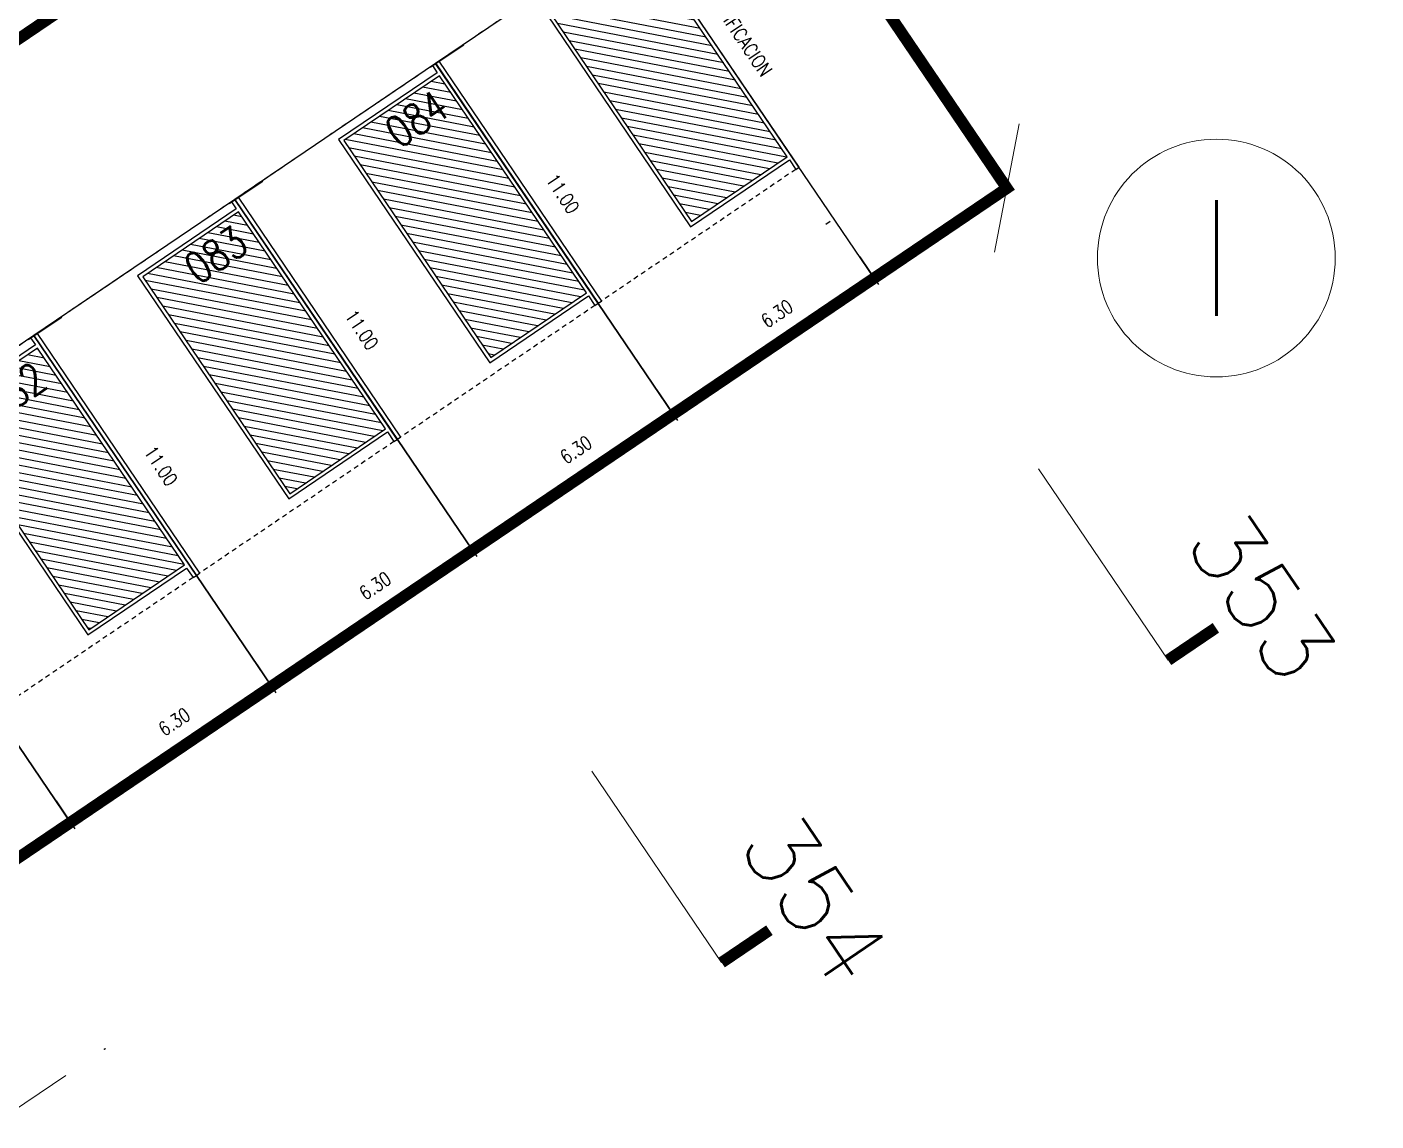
# Model space of a CAD drawing. Header units: metres. Extents: x 733085 to 734585, y 6084499 to 6087418.
# Drawn here: x 733818.18 to 733853.21, y 6086580.74 to 6086609.15 of the extents above; entities that cross this region are included whole.
import ezdxf
from ezdxf.enums import TextEntityAlignment as Align

# ---------------------------------------------------------------- set-up
doc = ezdxf.new("R2010")
doc.units = ezdxf.units.M
doc.header["$LTSCALE"] = 5
doc.header["$MEASUREMENT"] = 0
doc.linetypes.add('HIDDEN', pattern=[0.375, 0.25, -0.125])
doc.linetypes.add('PHANTOM2', pattern=[1.25, 0.625, -0.125, 0.125, -0.125, 0.125, -0.125])
doc.layers.get('0').update_dxf_attribs({"color": 30})
doc.layers.get('DEFPOINTS').update_dxf_attribs({"color": 210})
doc.layers.add('U-ANNO-DIMS', color=210, linetype='Continuous', lineweight=18, plot=False)
doc.layers.add('U-ANNO-SYMB', color=3, linetype='Continuous', lineweight=18)
doc.layers.add('U-ANNO-TEXT', color=3, linetype='Continuous', lineweight=18)
for name, color, linetype in [('U-BLDG', 7, 'Continuous'), ('U-LIMT', 6, 'PHANTOM2'), ('U-PROP', 1, 'Continuous'), ('U-SDWK', 4, 'Continuous')]:
    doc.layers.add(name, color=color, linetype=linetype)
doc.styles.add('E-ROMANS', font='romans.shx', dxfattribs={"width": 0.8})
doc.dimstyles.new('E-0200_TICK_18', dxfattribs={"dimscale": 0.001, "dimtxt": 360, "dimasz": 360, "dimexe": 180, "dimexo": 120, "dimgap": 180, "dimtad": 0, "dimzin": 0, "dimdsep": 46, "dimtxsty": 'E-ROMANS', "dimblk": 'OBLIQUE', "dimcen": 180, "dimclrd": 256, "dimclre": 256, "dimclrt": 256, "dimadec": 0, "dimazin": 0, "dimtfac": 1, "dimtmove": 1, "dimatfit": 3, "dimldrblk": 'OPEN90', "dimfxl": 1, "dimtfill": 1, "dimtolj": 1, "dimtzin": 0, "dimarcsym": 0})
doc.dimstyles.new('E-0500_TICK_12', dxfattribs={"dimscale": 0.001, "dimtxt": 600, "dimasz": 600, "dimexe": 300, "dimexo": 200, "dimgap": 300, "dimtad": 0, "dimzin": 0, "dimdsep": 46, "dimtxsty": 'E-ROMANS', "dimblk": 'OBLIQUE', "dimcen": 300, "dimclrd": 256, "dimclre": 256, "dimclrt": 256, "dimadec": 0, "dimazin": 0, "dimtfac": 1, "dimtmove": 1, "dimatfit": 3, "dimldrblk": 'OPEN90', "dimfxl": 1, "dimtfill": 1, "dimtolj": 1, "dimtzin": 0, "dimlwd": -1, "dimarcsym": 0})
doc.dimstyles.new('E-1000_TICK_24', dxfattribs={"dimscale": 0.001, "dimtxt": 2400, "dimasz": 2400, "dimexe": 1200, "dimexo": 800, "dimgap": 1200, "dimtad": 0, "dimzin": 0, "dimdsep": 46, "dimtxsty": 'E-ROMANS', "dimblk": 'OBLIQUE', "dimcen": 1200, "dimclrd": 256, "dimclre": 256, "dimclrt": 256, "dimadec": 0, "dimazin": 0, "dimtfac": 1, "dimtmove": 1, "dimatfit": 3, "dimldrblk": 'OPEN90', "dimfxl": 1, "dimtfill": 1, "dimtolj": 1, "dimtzin": 0, "dimlwd": -1, "dimarcsym": 0})

# ---------------------------------------------------------------- blocks, each defined once
blk = doc.blocks.new('casa')
h = blk.add_hatch()
h.set_pattern_fill('LINE', color=252, scale=0.06, angle=45, style=0)
h.set_pattern_definition([(45, (-8.75595, 1.52937), (-0.1347038, 0.1347038), [])])
h.paths.add_polyline_path([(3.102, 0.201), (0.102, 0.201), (0.102, -6.604), (3.102, -6.604)])
at = {"color": 252}
blk.add_line((0, -7), (0, 0.522), dxfattribs=at)
at = {"color": 1, "linetype": 'HIDDEN', "ltscale": 0.1}
for p, q in [((0.102, 0.522), (6.197, 0.522)), ((0.102, -7), (6.197, -7))]:
    blk.add_line(p, q, dxfattribs=at)
for p, q in [((6.299, 0.522), (6.197, 0.522)), ((6.299, -7), (6.197, -7))]:
    blk.add_line(p, q)
for points in [[(0, 0.522), (0.102, 0.522), (0.102, 0.299), (3.197, 0.299), (3.197, -6.7), (0.102, -6.7), (0.102, -7), (0, -7)], [(6.197, 0.522), (6.197, -7)]]:
    blk.add_lwpolyline(points)
for points in [[(6.197, 0.522), (6.197, 0.522)], [(6.197, -7), (6.197, -7)]]:
    blk.add_lwpolyline(points, close=True)
at = {"color": 252}
for points in [[(6.299, 0.522), (6.299, -7)], [(0.102, -6.604), (0.102, 0.201), (3.102, 0.201), (3.102, -6.604), (0.102, -6.604)]]:
    blk.add_lwpolyline(points, dxfattribs=at)
blk = doc.blocks.new('TAG-CORTE')
blk.add_line((2, 0), (0, 0))
at = {"const_width": 0.1}
blk.add_lwpolyline([(0, 0), (0, 0.5)], dxfattribs=at)
at = {"style": 'E-ROMANS'}
blk.add_attdef('A', text='', height=0.6, dxfattribs=at).set_placement((0, 0.5), align=Align.BOTTOM_CENTER)
blk = doc.blocks.new('_Oblique')
at = {"color": 0, "linetype": 'ByBlock', "lineweight": -2}
blk.add_line((-0.5, -0.5), (0.5, 0.5), dxfattribs=at)
blk = doc.blocks.new('*D2161')
at = {"layer": 'DEFPOINTS', "color": 0, "transparency": 16777216}
for p in [(733833.742, 6086619.546), (733833.753, 6086619.53, -107), (733813.543, 6086605.839, -107)]:
    blk.add_point(p, dxfattribs=at)
at = {"layer": 'U-ANNO-DIMS', "transparency": 16777216}
blk.add_line((733813.532, 6086605.855), (733833.742, 6086619.546), dxfattribs=at)
at = {"layer": 'U-ANNO-DIMS', "lineweight": -2, "transparency": 16777216}
for p, q in [((733833.575, 6086619.794), (733833.574, 6086619.794)), ((733813.365, 6086606.103), (733813.364, 6086606.103))]:
    blk.add_line(p, q, dxfattribs=at)
at = {"layer": 'U-ANNO-DIMS', "transparency": 16777216, "xscale": 0.6, "yscale": 0.6, "zscale": 0.6}
for p, rotation in [((733833.742, 6086619.546), 34.11532256206938), ((733813.532, 6086605.855), 214.1153225620694)]:
    blk.add_blockref('_Oblique', p, dxfattribs=dict(at, rotation=rotation))
at = {"layer": 'U-ANNO-DIMS', "transparency": 16777216, "insert": (733822.595, 6086611.025), "char_height": 0.6, "attachment_point": 5, "rotation": 34.1153, "style": 'E-ROMANS', "bg_fill": 3, "box_fill_scale": 1.25, "bg_fill_color": 256, "bg_fill_true_color": 13158600, "bg_fill_transparency": 0}
blk.add_mtext('\\A1;24.41', dxfattribs=at)
blk = doc.blocks.new('_Open90')
at = {"color": 0, "linetype": 'ByBlock', "lineweight": -2}
for p, q in [((-0.5, 0.5), (0, 0)), ((0, 0), (-1, 0)), ((0, 0), (-0.5, -0.5))]:
    blk.add_line(p, q, dxfattribs=at)
blk = doc.blocks.new('*D2233')
at = {"layer": 'DEFPOINTS', "color": 0, "transparency": 16777216}
for p in [(733843.622, 6086604.963, 0), (733843.622, 6086604.963), (733788.267, 6086567.463, 0)]:
    blk.add_point(p, dxfattribs=at)
at = {"layer": 'U-ANNO-DIMS', "lineweight": -2, "transparency": 16777216}
for p, q in [((733843.173, 6086605.625), (733842.949, 6086605.956)), ((733787.818, 6086568.125), (733787.594, 6086568.456))]:
    blk.add_line(p, q, dxfattribs=at)
at = {"layer": 'U-ANNO-DIMS', "transparency": 16777216}
for p, q in [((733788.267, 6086567.463), (733843.622, 6086604.963)), ((733815.944, 6086586.213), (733817.205, 6086580.576)), ((733817.205, 6086580.576), (733819.192, 6086581.922))]:
    blk.add_line(p, q, dxfattribs=at)
at = {"layer": 'U-ANNO-DIMS', "transparency": 16777216, "xscale": 2.4, "yscale": 2.4, "zscale": 2.4}
for p, rotation in [((733843.622, 6086604.963), 34.11531595882971), ((733788.267, 6086567.463), 214.1153159588296)]:
    blk.add_blockref('_Oblique', p, dxfattribs=dict(at, rotation=rotation))
at = {"layer": 'U-ANNO-DIMS', "transparency": 16777216, "insert": (733820.202, 6086582.606), "char_height": 0.012, "attachment_point": 5, "rotation": 34.1153, "style": 'E-ROMANS', "bg_fill": 3, "box_fill_scale": 1.25, "bg_fill_color": 256, "bg_fill_true_color": 13158600, "bg_fill_transparency": 0}
blk.add_mtext('\\A1;66.86', dxfattribs=at)
blk = doc.blocks.new('*D1563')
at = {"layer": 'DEFPOINTS', "color": 0, "transparency": 16777216}
for p in [(733818.873, 6086589.146, 0), (733819.327, 6086588.475), (733813.657, 6086585.613, 0)]:
    blk.add_point(p, dxfattribs=at)
at = {"layer": 'U-ANNO-DIMS', "lineweight": -2, "transparency": 16777216}
for p, q in [((733818.94, 6086589.047), (733819.428, 6086588.326)), ((733813.724, 6086585.513), (733814.213, 6086584.793))]:
    blk.add_line(p, q, dxfattribs=at)
at = {"layer": 'U-ANNO-DIMS', "transparency": 16777216, "insert": (733816.792, 6086587.568), "char_height": 0.36, "attachment_point": 5, "rotation": 34.1153, "style": 'E-ROMANS', "bg_fill": 3, "box_fill_scale": 1.25, "bg_fill_color": 256, "bg_fill_true_color": 13158600, "bg_fill_transparency": 0}
blk.add_mtext('\\A1;6.30', dxfattribs=at)
blk = doc.blocks.new('*D1564')
at = {"layer": 'DEFPOINTS', "color": 0, "transparency": 16777216}
for p in [(733824.089, 6086592.68, 0), (733824.543, 6086592.008), (733818.873, 6086589.146, 0)]:
    blk.add_point(p, dxfattribs=at)
at = {"layer": 'U-ANNO-DIMS', "lineweight": -2, "transparency": 16777216}
for p, q in [((733824.156, 6086592.58), (733824.644, 6086591.859)), ((733818.94, 6086589.047), (733819.428, 6086588.326))]:
    blk.add_line(p, q, dxfattribs=at)
at = {"layer": 'U-ANNO-DIMS', "transparency": 16777216, "insert": (733822.008, 6086591.102), "char_height": 0.36, "attachment_point": 5, "rotation": 34.1153, "style": 'E-ROMANS', "bg_fill": 3, "box_fill_scale": 1.25, "bg_fill_color": 256, "bg_fill_true_color": 13158600, "bg_fill_transparency": 0}
blk.add_mtext('\\A1;6.30', dxfattribs=at)
blk = doc.blocks.new('*D1565')
at = {"layer": 'DEFPOINTS', "color": 0, "transparency": 16777216}
for p in [(733829.304, 6086596.213, 0), (733829.759, 6086595.542), (733824.089, 6086592.68, 0)]:
    blk.add_point(p, dxfattribs=at)
at = {"layer": 'U-ANNO-DIMS', "lineweight": -2, "transparency": 16777216}
for p, q in [((733829.372, 6086596.114), (733829.86, 6086595.393)), ((733824.156, 6086592.58), (733824.644, 6086591.859))]:
    blk.add_line(p, q, dxfattribs=at)
at = {"layer": 'U-ANNO-DIMS', "transparency": 16777216, "insert": (733827.223, 6086594.635), "char_height": 0.36, "attachment_point": 5, "rotation": 34.1153, "style": 'E-ROMANS', "bg_fill": 3, "box_fill_scale": 1.25, "bg_fill_color": 256, "bg_fill_true_color": 13158600, "bg_fill_transparency": 0}
blk.add_mtext('\\A1;6.30', dxfattribs=at)
blk = doc.blocks.new('*D1566')
at = {"layer": 'DEFPOINTS', "color": 0, "transparency": 16777216}
for p in [(733834.52, 6086599.746, 0), (733834.975, 6086599.075), (733829.304, 6086596.213, 0)]:
    blk.add_point(p, dxfattribs=at)
at = {"layer": 'U-ANNO-DIMS', "lineweight": -2, "transparency": 16777216}
for p, q in [((733834.587, 6086599.647), (733835.076, 6086598.926)), ((733829.372, 6086596.114), (733829.86, 6086595.393))]:
    blk.add_line(p, q, dxfattribs=at)
at = {"layer": 'U-ANNO-DIMS', "transparency": 16777216, "insert": (733832.439, 6086598.168), "char_height": 0.36, "attachment_point": 5, "rotation": 34.1153, "style": 'E-ROMANS', "bg_fill": 3, "box_fill_scale": 1.25, "bg_fill_color": 256, "bg_fill_true_color": 13158600, "bg_fill_transparency": 0}
blk.add_mtext('\\A1;6.30', dxfattribs=at)
blk = doc.blocks.new('*D1567')
at = {"layer": 'DEFPOINTS', "color": 0, "transparency": 16777216}
for p in [(733839.736, 6086603.28, 0), (733840.191, 6086602.609), (733834.52, 6086599.746, 0)]:
    blk.add_point(p, dxfattribs=at)
at = {"layer": 'U-ANNO-DIMS', "lineweight": -2, "transparency": 16777216}
for p, q in [((733839.803, 6086603.181), (733840.292, 6086602.46)), ((733834.587, 6086599.647), (733835.076, 6086598.926))]:
    blk.add_line(p, q, dxfattribs=at)
at = {"layer": 'U-ANNO-DIMS', "transparency": 16777216, "insert": (733837.655, 6086601.702), "char_height": 0.36, "attachment_point": 5, "rotation": 34.1153, "style": 'E-ROMANS', "bg_fill": 3, "box_fill_scale": 1.25, "bg_fill_color": 256, "bg_fill_true_color": 13158600, "bg_fill_transparency": 0}
blk.add_mtext('\\A1;6.30', dxfattribs=at)
blk = doc.blocks.new('*D1571')
at = {"layer": 'DEFPOINTS', "color": 0, "transparency": 16777216}
for p in [(733813.975, 6086598.136), (733813.154, 6086597.59), (733820.059, 6086588.971)]:
    blk.add_point(p, dxfattribs=at)
at = {"layer": 'U-ANNO-DIMS', "lineweight": -2, "transparency": 16777216}
for p, q in [((733813.875, 6086598.069), (733813.004, 6086597.491)), ((733819.959, 6086588.904), (733819.088, 6086588.326))]:
    blk.add_line(p, q, dxfattribs=at)
at = {"layer": 'U-ANNO-DIMS', "transparency": 16777216, "insert": (733816.446, 6086594.217), "char_height": 0.36, "attachment_point": 5, "rotation": 303.5789, "style": 'E-ROMANS', "bg_fill": 3, "box_fill_scale": 1.25, "bg_fill_color": 256, "bg_fill_true_color": 13158600, "bg_fill_transparency": 0}
blk.add_mtext('\\A1;11.00', dxfattribs=at)
blk = doc.blocks.new('*D1572')
at = {"layer": 'DEFPOINTS', "color": 0, "transparency": 16777216}
for p in [(733819.19, 6086601.669), (733818.369, 6086601.123), (733825.275, 6086592.504)]:
    blk.add_point(p, dxfattribs=at)
at = {"layer": 'U-ANNO-DIMS', "lineweight": -2, "transparency": 16777216}
for p, q in [((733819.09, 6086601.602), (733818.219, 6086601.024)), ((733825.175, 6086592.437), (733824.303, 6086591.859))]:
    blk.add_line(p, q, dxfattribs=at)
at = {"layer": 'U-ANNO-DIMS', "transparency": 16777216, "insert": (733821.661, 6086597.75), "char_height": 0.36, "attachment_point": 5, "rotation": 303.5789, "style": 'E-ROMANS', "bg_fill": 3, "box_fill_scale": 1.25, "bg_fill_color": 256, "bg_fill_true_color": 13158600, "bg_fill_transparency": 0}
blk.add_mtext('\\A1;11.00', dxfattribs=at)
blk = doc.blocks.new('*D1573')
at = {"layer": 'DEFPOINTS', "color": 0, "transparency": 16777216}
for p in [(733824.406, 6086605.202), (733823.585, 6086604.657), (733830.49, 6086596.037)]:
    blk.add_point(p, dxfattribs=at)
at = {"layer": 'U-ANNO-DIMS', "lineweight": -2, "transparency": 16777216}
for p, q in [((733824.306, 6086605.136), (733823.435, 6086604.557)), ((733830.39, 6086595.971), (733829.519, 6086595.392))]:
    blk.add_line(p, q, dxfattribs=at)
at = {"layer": 'U-ANNO-DIMS', "transparency": 16777216, "insert": (733826.877, 6086601.283), "char_height": 0.36, "attachment_point": 5, "rotation": 303.5789, "style": 'E-ROMANS', "bg_fill": 3, "box_fill_scale": 1.25, "bg_fill_color": 256, "bg_fill_true_color": 13158600, "bg_fill_transparency": 0}
blk.add_mtext('\\A1;11.00', dxfattribs=at)
blk = doc.blocks.new('*D1574')
at = {"layer": 'DEFPOINTS', "color": 0, "transparency": 16777216}
for p in [(733829.622, 6086608.735), (733828.801, 6086608.19), (733835.706, 6086599.571)]:
    blk.add_point(p, dxfattribs=at)
at = {"layer": 'U-ANNO-DIMS', "lineweight": -2, "transparency": 16777216}
for p, q in [((733829.522, 6086608.669), (733828.651, 6086608.09)), ((733835.606, 6086599.504), (733834.735, 6086598.926))]:
    blk.add_line(p, q, dxfattribs=at)
at = {"layer": 'U-ANNO-DIMS', "transparency": 16777216, "insert": (733832.093, 6086604.817), "char_height": 0.36, "attachment_point": 5, "rotation": 303.5789, "style": 'E-ROMANS', "bg_fill": 3, "box_fill_scale": 1.25, "bg_fill_color": 256, "bg_fill_true_color": 13158600, "bg_fill_transparency": 0}
blk.add_mtext('\\A1;11.00', dxfattribs=at)
blk = doc.blocks.new('*D1768')
at = {"layer": 'DEFPOINTS', "color": 0, "transparency": 16777216}
for p in [(733834.838, 6086610.511), (733839.071, 6086604.121), (733839.136, 6086604.165)]:
    blk.add_point(p, dxfattribs=at)
at = {"layer": 'U-ANNO-DIMS', "lineweight": -2, "transparency": 16777216}
for p, q in [((733834.738, 6086610.443), (733834.623, 6086610.365)), ((733839.037, 6086604.098), (733838.922, 6086604.02))]:
    blk.add_line(p, q, dxfattribs=at)
at = {"layer": 'U-ANNO-DIMS', "transparency": 16777216, "insert": (733836.415, 6086609.378), "char_height": 0.36, "attachment_point": 5, "rotation": 304.1153, "style": 'E-ROMANS', "bg_fill": 3, "box_fill_scale": 1.25, "bg_fill_color": 256, "bg_fill_true_color": 13158600, "bg_fill_transparency": 0}
blk.add_mtext('\\A1;LINEA EDIFICACION', dxfattribs=at)

msp = doc.modelspace()

# ---------------------------------------------------------------- linework, layer by layer
at = {"layer": 'U-ANNO-TEXT'}
msp.add_circle((733849.062, 6086603.145, 0), 3.087, dxfattribs=at)
at = {"layer": 'U-BLDG'}
for points in [[(733834.01, 6086611.732), (733828.794, 6086608.199), (733834.964, 6086599.092), (733840.18, 6086602.625)], [(733828.794, 6086608.199), (733823.578, 6086604.665), (733829.748, 6086595.558), (733834.964, 6086599.092)], [(733823.578, 6086604.665), (733818.363, 6086601.132), (733824.532, 6086592.025), (733829.748, 6086595.558)], [(733818.363, 6086601.132), (733813.147, 6086597.598), (733819.316, 6086588.491), (733824.532, 6086592.025)], [(733813.147, 6086597.598), (733807.931, 6086594.065), (733814.1, 6086584.958), (733819.316, 6086588.491)]]:
    msp.add_lwpolyline(points, close=True, dxfattribs=at)
at = {"layer": 'U-PROP', "ltscale": 0.3}
msp.add_line((733813.543, 6086605.839), (733833.753, 6086619.53), dxfattribs=at)
msp.add_lwpolyline([(733551.515, 6086677.886), (733543.412, 6086658.668), (733564.58, 6086593.79), (733571.652, 6086572.114), (733688.841, 6086610.349), (733680.397, 6086636.231), (733707.34, 6086645.021), (733717.897, 6086652.173), (733750.098, 6086604.639), (733758.998, 6086610.668), (733788.27, 6086567.459), (733843.624, 6086604.959), (733833.753, 6086619.53), (733846.645, 6086628.264), (733843.283, 6086633.221), (733897.652, 6086670.053), (733897.652, 6086670.053), (733812.898, 6086795.162), (733752.556, 6086770.227)], dxfattribs=at)
at = {"layer": 'U-SDWK', "ltscale": 0.3, "const_width": 0.3}
msp.add_lwpolyline([(733758.998, 6086610.668), (733788.27, 6086567.459), (733843.624, 6086604.959), (733833.753, 6086619.53), (733813.543, 6086605.839), (733815.562, 6086602.858), (733785.385, 6086582.415), (733777.982, 6086593.344), (733808.159, 6086613.787), (733810.178, 6086610.806), (733825.452, 6086621.154), (733826.207, 6086625.082), (733809.797, 6086639.005), (733804.855, 6086646.301), (733800.927, 6086647.056), (733786.296, 6086637.145), (733788.315, 6086634.164), (733751.722, 6086609.374)], dxfattribs=at)

# ---------------------------------------------------------------- block references
at = {"layer": 'U-ANNO-SYMB'}
ref = msp.add_blockref('TAG-CORTE', (733847.808, 6086592.702), dxfattribs=dict(at, xscale=-3.000000001046509, yscale=3, zscale=2.999999999999999, rotation=304.1153228965104))
ref.add_attrib('A', '353', dxfattribs={"layer": '0', "height": 1.7988, "rotation": 304.1153, "style": 'E-ROMANS'}).set_placement((733849.05, 6086593.544), align=Align.BOTTOM_CENTER)
ref = msp.add_blockref('TAG-CORTE', (733836.217, 6086584.85), dxfattribs=dict(at, xscale=-3.000000001046509, yscale=3, zscale=2.999999999999999, rotation=304.1153228965104))
ref.add_attrib('A', '354', dxfattribs={"layer": '0', "height": 1.7988, "rotation": 304.1153, "style": 'E-ROMANS'}).set_placement((733837.459, 6086585.691), align=Align.BOTTOM_CENTER)
at = {"layer": 'U-BLDG', "xscale": -1, "rotation": 34.11532253538424}
for p in [(733834.303, 6086611.3, 0), (733829.087, 6086607.767, 0), (733823.871, 6086604.233, 0), (733818.655, 6086600.7, 0)]:
    msp.add_blockref('casa', p, dxfattribs=at)

# ---------------------------------------------------------------- texts
at = {"layer": 'U-ANNO-TEXT', "attachment_point": 5, "style": 'E-ROMANS'}
for s, insert, char_height, rotation in [('ALIMENTADORA AP SECTOR VILLA COPIHUE 300 MM (AGUAS NUEVO SUR)', (733850.674, 6086619.507, 0), 0.8, 318.2272), ('I', (733849.062, 6086603.145, 0), 3, 360)]:
    msp.add_mtext(s, dxfattribs=dict(at, insert=insert, char_height=char_height, rotation=rotation))
at = {"layer": 'U-ANNO-TEXT', "ltscale": 5, "insert": (733844.671, 6086618.726, 0), "char_height": 1.8, "width": 46.80353, "attachment_point": 1, "rotation": 322.1797, "style": 'E-ROMANS'}
msp.add_mtext('{\\fArial|b0|i0|c0|p34;Proyección camino forestal}', dxfattribs=at)

# ---------------------------------------------------------------- next in the draw order: dimensions: what is measured, and where the dimension line sits
at = {"layer": 'U-ANNO-DIMS'}
dim = msp.add_linear_dim(base=(733833.742, 6086619.546, 107), p1=(733813.543, 6086605.839), p2=(733833.753, 6086619.53), angle=34.1153, dimstyle='E-0500_TICK_12', override={"dimfxl": 0.1, "dimfxlon": 1}, dxfattribs=at)
dim.commit()
dim.dimension.update_dxf_attribs({"geometry": '*D2161', "text_midpoint": (733822.595, 6086611.025, 107), "dimtype": 161})

# ---------------------------------------------------------------- next in the draw order: linework, layer by layer
at = {"layer": 'U-LIMT', "ltscale": 0.25, "const_width": 0.2, "elevation": 0}
msp.add_lwpolyline([(733551.515, 6086677.886), (733543.412, 6086658.668), (733564.58, 6086593.79), (733571.652, 6086572.114), (733688.841, 6086610.349), (733680.397, 6086636.231), (733707.34, 6086645.021), (733717.897, 6086652.173), (733750.098, 6086604.639), (733758.998, 6086610.668), (733788.27, 6086567.459), (733843.624, 6086604.959), (733833.753, 6086619.53), (733846.645, 6086628.264), (733843.283, 6086633.221), (733897.652, 6086670.053), (733897.652, 6086670.053), (733812.898, 6086795.162), (733752.556, 6086770.227), (733743.278, 6086763.941), (733737.168, 6086772.96), (733671.055, 6086975.599), (733667.554, 6086994.18), (733661.679, 6087027.397)], dxfattribs=at)

# ---------------------------------------------------------------- next in the draw order: dimensions: what is measured, and where the dimension line sits
at = {"layer": 'U-ANNO-DIMS'}
dim = msp.add_linear_dim(base=(733843.622, 6086604.963, 0), p1=(733788.267, 6086567.463, 0), p2=(733843.622, 6086604.963, 0), angle=34.1153, dimstyle='E-1000_TICK_24', override={"dimtxt": 12, "dimdec": 2}, dxfattribs=at)
dim.commit()
dim.dimension.update_dxf_attribs({"geometry": '*D2233', "text_midpoint": (733820.186, 6086582.595, 0), "dimtype": 161})

# ---------------------------------------------------------------- next in the draw order: texts
at = {"layer": 'U-ANNO-TEXT', "char_height": 0.8, "attachment_point": 5, "rotation": 34.1153, "style": 'E-ROMANS'}
for s, insert in [('084', (733828.304, 6086606.759, 0)), ('083', (733823.088, 6086603.226, 0)), ('082', (733817.873, 6086599.692, 0))]:
    msp.add_mtext(s, dxfattribs=dict(at, insert=insert))

# ---------------------------------------------------------------- next in the draw order: dimensions: what is measured, and where the dimension line sits
at = {"layer": 'U-ANNO-DIMS'}
dim = msp.add_linear_dim(base=(733819.327, 6086588.475), p1=(733813.657, 6086585.613, 0), p2=(733818.873, 6086589.146, 0), angle=34.1153, dimstyle='E-0200_TICK_18', override={"dimsd1": 1, "dimsd2": 1}, dxfattribs=at)
dim.commit()
dim.dimension.update_dxf_attribs({"geometry": '*D1563', "text_midpoint": (733816.434, 6086587.326), "dimtype": 161})

# ---------------------------------------------------------------- next in the draw order: dimensions: what is measured, and where the dimension line sits
dim = msp.add_linear_dim(base=(733824.543, 6086592.008), p1=(733818.873, 6086589.146, 0), p2=(733824.089, 6086592.68, 0), angle=34.1153, dimstyle='E-0200_TICK_18', override={"dimsd1": 1, "dimsd2": 1}, dxfattribs=at)
dim.commit()
dim.dimension.update_dxf_attribs({"geometry": '*D1564', "text_midpoint": (733821.65, 6086590.859), "dimtype": 161})

# ---------------------------------------------------------------- next in the draw order: dimensions: what is measured, and where the dimension line sits
for base, p1, p2, angle, picture, middle in [((733813.154, 6086597.59, 0), (733820.059, 6086588.971, 0), (733813.975, 6086598.136, 0), 123.5789, '*D1571', (733816.753, 6086593.754, 0)), ((733829.759, 6086595.542), (733824.089, 6086592.68, 0), (733829.304, 6086596.213, 0), 34.1153, '*D1565', (733826.866, 6086594.393))]:
    dim = msp.add_linear_dim(base=base, p1=p1, p2=p2, angle=angle, dimstyle='E-0200_TICK_18', override={"dimsd1": 1, "dimsd2": 1}, dxfattribs=at)
    dim.commit()
    dim.dimension.update_dxf_attribs({"geometry": picture, "text_midpoint": middle, "dimtype": 161})

# ---------------------------------------------------------------- next in the draw order: dimensions: what is measured, and where the dimension line sits
for base, p1, p2, angle, picture, middle in [((733818.369, 6086601.123, 0), (733825.275, 6086592.504, 0), (733819.19, 6086601.669, 0), 123.5789, '*D1572', (733821.969, 6086597.287, 0)), ((733834.975, 6086599.075), (733829.304, 6086596.213, 0), (733834.52, 6086599.746, 0), 34.1153, '*D1566', (733832.082, 6086597.926))]:
    dim = msp.add_linear_dim(base=base, p1=p1, p2=p2, angle=angle, dimstyle='E-0200_TICK_18', override={"dimsd1": 1, "dimsd2": 1}, dxfattribs=at)
    dim.commit()
    dim.dimension.update_dxf_attribs({"geometry": picture, "text_midpoint": middle, "dimtype": 161})

# ---------------------------------------------------------------- next in the draw order: dimensions: what is measured, and where the dimension line sits
for base, p1, p2, angle, picture, middle in [((733823.585, 6086604.657, 0), (733830.49, 6086596.037, 0), (733824.406, 6086605.202, 0), 123.5789, '*D1573', (733827.184, 6086600.82, 0)), ((733840.191, 6086602.609), (733834.52, 6086599.746, 0), (733839.736, 6086603.28, 0), 34.1153, '*D1567', (733837.297, 6086601.46))]:
    dim = msp.add_linear_dim(base=base, p1=p1, p2=p2, angle=angle, dimstyle='E-0200_TICK_18', override={"dimsd1": 1, "dimsd2": 1}, dxfattribs=at)
    dim.commit()
    dim.dimension.update_dxf_attribs({"geometry": picture, "text_midpoint": middle, "dimtype": 161})

# ---------------------------------------------------------------- next in the draw order: dimensions: what is measured, and where the dimension line sits
dim = msp.add_linear_dim(base=(733828.801, 6086608.19, 0), p1=(733835.706, 6086599.571, 0), p2=(733829.622, 6086608.735, 0), angle=123.5789, dimstyle='E-0200_TICK_18', override={"dimsd1": 1, "dimsd2": 1}, dxfattribs=at)
dim.commit()
dim.dimension.update_dxf_attribs({"geometry": '*D1574', "text_midpoint": (733832.4, 6086604.354, 0), "dimtype": 161})

# ---------------------------------------------------------------- next in the draw order: dimensions: what is measured, and where the dimension line sits
dim = msp.add_linear_dim(base=(733839.071, 6086604.121, 0), p1=(733834.838, 6086610.511, 0), p2=(733839.136, 6086604.165, 0), angle=304.1153, text='LINEA EDIFICACION', dimstyle='E-0200_TICK_18', override={"dimsd1": 1, "dimsd2": 1}, dxfattribs=at)
dim.commit()
dim.dimension.update_dxf_attribs({"geometry": '*D1768', "text_midpoint": (733837.503, 6086607.771, 0), "dimtype": 161})

doc.saveas('drawing.dxf')
